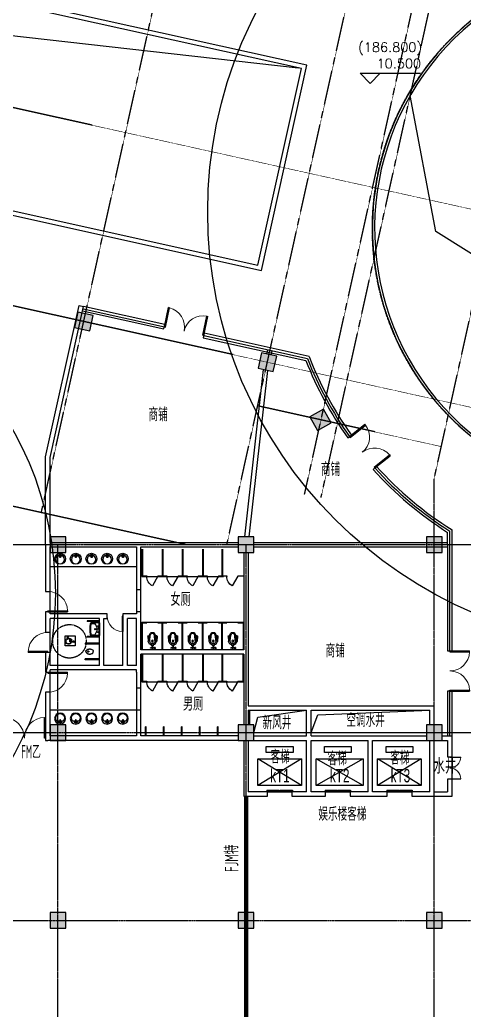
# Model space of a CAD drawing. Header units: metres. Extents: x -605703 to 859526, y 36355 to 746455.
# Drawn here: x -357912 to -338070, y 645104 to 689374 of the extents above; entities that cross this region are included whole.
import ezdxf
from ezdxf.enums import TextEntityAlignment as Align

# ---------------------------------------------------------------- set-up
doc = ezdxf.new("R2010")
doc.units = ezdxf.units.M
doc.linetypes.add('CENTER2', pattern=[2.541, 1.587, -0.318, 0.318, -0.318])
doc.linetypes.add('DASH', pattern=[0.35, 0.25, -0.1])
for name, color, linetype in [('ACS-JZ', 1, 'Continuous'), ('COLUMN', 2, 'Continuous'), ('DIM_ELEV', 3, 'Continuous'), ('DOTE', 251, 'CENTER2'), ('J-TEXT', 7, 'Continuous'), ('j-WINDOW_TEXT', 7, 'Continuous'), ('j-防火卷帘', 66, 'Continuous'), ('LVTRY', 6, 'Continuous'), ('LVTRY_WINDOW', 7, 'Continuous'), ('PUB_HATCH', 8, 'Continuous'), ('PUB_TEXT', 7, 'Continuous'), ('S-看线', 5, 'Continuous'), ('STAIR', 3, 'Continuous'), ('WALL', 2, 'Continuous'), ('WINDOW', 4, 'Continuous'), ('WINDOW_TEXT', 7, 'Continuous'), ('厨卫用具', 154, 'Continuous'), ('栏杆', 6, 'Continuous')]:
    doc.layers.add(name, color=color, linetype=linetype)
doc.styles.add('_TCH_DIM', font='simplex_.ttf', dxfattribs={"bigfont": 'GBCBIG'})
doc.styles.add('DIM_FONT', font='SIMHEI.TTF', dxfattribs={"width": 0.8})
doc.styles.add('HZ', font='rs', dxfattribs={"width": 0.8, "bigfont": 'hztxt'})
doc.styles.add('mobin', font='ros.shx', dxfattribs={"width": 0.55, "bigfont": 'hzdf2.shx'})
doc.styles.add('SIMPLEX', font='SIMPLEX.SHX')
doc.styles.add('探索者', font='tssdeng.shx', dxfattribs={"width": 0.65, "bigfont": 'tssdchn.shx'})

# ---------------------------------------------------------------- blocks, each defined once
blk = doc.blocks.new('_DBLK')
blk.add_line((-0.5, 0), (0, -0.866))
blk.add_arc((-0.5, 0), 1, 300, 0)
at = {"layer": 'WINDOW_TEXT', "style": 'SIMPLEX', "flags": 9}
blk.add_attdef('A', text='', height=1, dxfattribs=at).set_placement((0, 1.5), align=Align.MIDDLE)
blk = doc.blocks.new('_E118GRJ')
for p, q in [((0, 20), (1, 20)), ((0, -20), (0, 20)), ((10, 11), (10, -11)), ((10, 10), (45, 10)), ((45, 12), (45, -12)), ((88, 12), (88, -12)), ((93, 8), (88, 8)), ((93, 8), (93, -8)), ((93, 3), (98, 3)), ((98, 3), (98, -3)), ((237, -48), (237, 1)), ((247, 19), (363, 83)), ((597, 101), (375, 87)), ((393, 6), (393, 60)), ((401, 5), (616, -13)), ((403, 5), (403, 60)), ((413, 4), (413, 61)), ((423, 3), (423, 61)), ((433, 3), (433, 63)), ((443, 2), (443, 63)), ((453, 1), (453, 64)), ((463, 0), (463, 64)), ((472, -1), (472, 65)), ((482, -2), (482, 65)), ((492, -3), (492, 66)), ((502, -3), (502, 66)), ((512, -4), (512, 67)), ((522, -5), (522, 67)), ((532, -6), (532, 68)), ((542, -7), (542, 68)), ((552, -8), (552, 70)), ((562, -8), (562, 70)), ((572, -9), (572, 71)), ((582, -10), (582, 71)), ((592, -11), (592, 72)), ((602, -12), (602, 72)), ((613, 86), (625, 31)), ((625, 31), (729, -19)), ((0, -20), (1, -20)), ((10, -10), (45, -10)), ((62, -142), (58, -194)), ((59, -24), (59, -90)), ((72, -142), (76, -194)), ((75, -24), (75, -90)), ((187, -98), (84, -98)), ((187, -118), (84, -118)), ((93, -8), (88, -8)), ((93, -3), (98, -3)), ((187, -68), (217, -68)), ((187, -148), (217, -148)), ((237, -217), (237, -168)), ((247, -234), (363, -299)), ((597, -317), (375, -303)), ((393, -222), (393, -276)), ((401, -221), (624, -202)), ((403, -221), (403, -276)), ((413, -220), (413, -277)), ((423, -219), (423, -277)), ((433, -219), (433, -279)), ((443, -218), (443, -279)), ((453, -217), (453, -280)), ((463, -216), (463, -280)), ((472, -215), (472, -281)), ((482, -214), (482, -281)), ((492, -213), (492, -282)), ((502, -213), (502, -282)), ((512, -212), (512, -283)), ((522, -211), (522, -283)), ((532, -210), (532, -284)), ((542, -209), (542, -284)), ((552, -208), (552, -286)), ((562, -208), (562, -286)), ((572, -207), (572, -287)), ((582, -206), (582, -287)), ((592, -205), (592, -288)), ((602, -204), (602, -288)), ((613, -302), (625, -247)), ((624, -202), (700, -171)), ((625, -247), (729, -197)), ((631, -17), (700, -45))]:
    blk.add_line(p, q)
for centre, radius in [((67, -108), 20), ((67, -108), 6), ((382, -108), 40)]:
    blk.add_circle(centre, radius)
for centre, radius, start, end in [((1, 11), 9, 0, 90), ((67, -12), 32.5, 48.6927, 131.3073), ((257, 1), 20, 119.1589, 180), ((381, -108), 115, 80.2296, 279.7704), ((377, 57), 30, 93.7542, 119.1589), ((398, 60), 5, 0, 180), ((418, 61), 5, 0, 180), ((438, 63), 5, 0, 180), ((458, 64), 5, 0, 180), ((477, 65), 5, 0, 180), ((497, 66), 5, 0, 180), ((517, 67), 5, 0, 180), ((537, 68), 5, 0, 180), ((557, 70), 5, 0, 180), ((577, 71), 5, 0, 180), ((597, 72), 5, 0, 180), ((596, 84), 17, 6.5831, 85.5339), ((1, -11), 9, 270, 0), ((43, -29), 17.4, 19.9961, 80.5827), ((67, -53), 36.3, 72.7457, 107.2543), ((67, -133), 10, 137.6074, 238.5244), ((67, -100), 32, 252.3978, 287.6022), ((67, -103), 32, 251.8128, 288.1872), ((67, -189), 9.7, 207.3886, 332.6114), ((67, -133), 10, 301.4756, 42.3926), ((91, -29), 17.4, 99.4173, 160.0039), ((187, -108), 40, 90, 162.0339), ((187, -108), 40, 197.9661, 270), ((187, -108), 30, 202.9585, 157.0415), ((187, -108), 10, 272.2369, 87.7631), ((217, -48), 20, 270, 0), ((217, -168), 20, 0, 90), ((257, -217), 20, 180, 240.8411), ((377, -273), 30, 240.8411, 266.2458), ((398, -276), 5, 180, 0), ((418, -277), 5, 180, 0), ((438, -279), 5, 180, 0), ((458, -280), 5, 180, 0), ((477, -281), 5, 180, 0), ((497, -282), 5, 180, 0), ((517, -283), 5, 180, 0), ((537, -284), 5, 180, 0), ((557, -286), 5, 180, 0), ((577, -287), 5, 180, 0), ((597, -288), 5, 180, 0), ((596, -300), 17, 274.4661, 353.4169), ((612, -63), 50, 67.8301, 85.1148), ((681, -91), 50, 4.2073, 67.8301), ((681, -125), 50, 292.1699, 355.7927), ((708, -64), 50, 11.0214, 64.3559), ((708, -152), 50, 295.6441, 348.9786), ((453, -108), 279, 355.7927, 4.2073), ((483, -108), 279, 348.9786, 11.0214)]:
    blk.add_arc(centre, radius, start, end)
at = {"linetype": 'Continuous', "style": 'DIM_FONT', "width": 0.8, "flags": 9}
for tag in ['XSIZE', 'YSIZE']:
    blk.add_attdef(tag, (0, 0), '', height=0.5, dxfattribs=at)
blk = doc.blocks.new('M_E33IEP')
for p, q in [((44, -21), (44, 20)), ((44, 20), (194, 20)), ((135, 135), (135, 20)), ((194, 20), (194, -21)), ((194, -21), (44, -21)), ((135, -21), (135, -144))]:
    blk.add_line(p, q)
for centre, radius in [((248, -5), 246), ((106, 56), 26.7), ((105, -55), 26.7)]:
    blk.add_circle(centre, radius)
blk.add_arc((274, -5), 197, 225.2527, 134.7473)
at = {"style": 'DIM_FONT', "width": 0.8, "flags": 9}
for tag in ['XSIZE', 'YSIZE']:
    blk.add_attdef(tag, (0, 0), '', height=0.5, dxfattribs=at)
at = {"width": 0.8, "flags": 9}
for tag in ['YSIZE', 'XSIZE']:
    blk.add_attdef(tag, (2, -251), '', height=150, dxfattribs=at)
blk = doc.blocks.new('_LV1')
for p, q in [((-280, 0), (280, 0)), ((-280, 0), (-280, -361)), ((280, 0), (280, -361)), ((-280, -29), (280, -29)), ((-251, -356), (-251, -214)), ((0, -29), (-90, -29)), ((-90, -29), (90, -29)), ((251, -356), (251, -215))]:
    blk.add_line(p, q)
for centre, radius in [((-139, -69), 15), ((1, -182), 24.9), ((0, -57), 8), ((139, -69), 15)]:
    blk.add_circle(centre, radius)
for centre, radius, start, end in [((-224, -361), 56, 180, 263.481), ((-223, -214), 28, 133.1543, 180), ((-223, -356), 28, 180, 263.4984), ((0, -452), 354, 46.7581, 133.1543), ((0, 1600), 2029, 263.481, 276.519), ((0, 1600), 1997, 263.4984, 276.5122), ((223, -356), 28, 276.5122, 0), ((224, -361), 56, 276.519, 0), ((223, -215), 28, 0, 46.7581)]:
    blk.add_arc(centre, radius, start, end)
blk = doc.blocks.new('fdas66')
at = {"layer": '厨卫用具'}
for p, q in [((59618, -159562), (59618, -160112)), ((59648, -159562), (59648, -160112)), ((60318, -159562), (60318, -160113)), ((60348, -159562), (60348, -160113)), ((59618, -160112), (59648, -160112)), ((60318, -160113), (60348, -160113))]:
    blk.add_line(p, q, dxfattribs=at)
blk.add_blockref('_LV1', (59982, -159562), dxfattribs=at)
blk = doc.blocks.new('M_E13')
for p, q in [((-572, 18), (-536, 18)), ((-572, 18), (-572, 18)), ((-536, -22), (-572, -21))]:
    blk.add_line(p, q)
at = {"const_width": 1.5}
for points in [[(-715, 0, -0.037932), (-709, 28, -0.057502), (-702, 46, -0.011128), (-686, 72, -0.047419), (-682, 78, -0.013557), (-669, 92, -0.010422), (-651, 109, -0.006492), (-632, 126, -0.010986), (-621, 135, -0.031118), (-607, 144, -0.031821), (-592, 152, -0.025304), (-572, 159, -0.028493), (-555, 164), (-520, 171), (-500, 175, -0.104917), (-492, 175, 0.047512), (-474, 173, 0.018859), (-460, 173, -0.025251), (-449, 173, -0.024361), (-434, 171, -0.018727), (-416, 168, -0.011084), (-401, 164, -0.017664), (-391, 161, -0.012553), (-375, 154, -0.012341), (-358, 147), (-320, 128, -0.005054), (-308, 122, -0.002567), (-285, 110)], [(-715, 0, 0.037932), (-709, -28, 0.057502), (-702, -46, 0.011128), (-686, -72, 0.047419), (-682, -78, 0.013557), (-669, -92, 0.010422), (-651, -109, 0.006492), (-632, -126, 0.010986), (-621, -135, 0.031118), (-607, -144, 0.031821), (-592, -152, 0.025304), (-572, -159, 0.028493), (-555, -164), (-520, -171), (-500, -175, 0.104917), (-492, -175, -0.047512), (-474, -173, -0.018859), (-460, -173, 0.025251), (-449, -173, 0.024361), (-434, -171, 0.018727), (-416, -168, 0.011084), (-401, -164, 0.017664), (-391, -161, 0.012553), (-375, -154, 0.012341), (-358, -147), (-320, -128, 0.005054), (-308, -122, 0.002567), (-285, -110)], [(-155, 240, 0.414214), (-220, 175, 0.414214)], [(-220, -175, 0.414214), (-155, -240, 0.414214)]]:
    blk.add_lwpolyline(points, format="xyb", dxfattribs=at)
for points in [[(-672, -1, -0.054114), (-666, 25, -0.08891), (-658, 39, -0.006714), (-643, 55, -0.014531), (-636, 63, -0.010713), (-618, 80, -0.017575), (-606, 90, -0.037222), (-591, 100, -0.034599), (-573, 109, -0.02298), (-556, 115, -0.023613), (-539, 119, -0.014842), (-522, 122, -0.012533), (-502, 125, -0.021838), (-477, 126, -0.029407), (-459, 125, -0.029465), (-436, 121, -0.031881), (-416, 114), (-371, 97), (-337, 83, -0.135973), (-324, 73, -0.099517), (-314, 52, -0.016651), (-311, 40, -0.010977), (-308, 20, -0.015331), (-308, 12, -0.010106), (-307, -1)], [(-672, -1, 0.054114), (-666, -26, 0.08891), (-658, -40, 0.006714), (-643, -57, 0.014531), (-636, -64, 0.010713), (-618, -82, 0.017575), (-606, -92, 0.037222), (-591, -102, 0.034599), (-573, -111, 0.02298), (-556, -117, 0.023613), (-539, -121, 0.014842), (-522, -124, 0.012533), (-502, -126, 0.021838), (-477, -127, 0.029407), (-459, -126, 0.029465), (-436, -122, 0.031881), (-416, -116), (-371, -99), (-337, -85, 0.135973), (-324, -75, 0.099517), (-314, -54, 0.016651), (-311, -41, 0.010977), (-308, -21, 0.015331), (-308, -13, 0.010106), (-307, -1)]]:
    blk.add_lwpolyline(points, format="xyb")
for points in [[(-220, 110), (-285, 110)], [(-220, 175), (-220, -175)], [(0, 240), (-155, 240)], [(0, -240), (0, 240)], [(-285, -110), (-220, -110)], [(-155, -240), (0, -240)]]:
    blk.add_lwpolyline(points, dxfattribs=at)
for centre, radius, start, end in [((-549, -3), 33.2, 100.0495, 259.9505), ((-536, -2), 20, 270, 90)]:
    blk.add_arc(centre, radius, start, end)
at = {"width": 0.8, "flags": 9}
for tag in ['XSIZE', 'YSIZE']:
    blk.add_attdef(tag, (0, 0), '', height=0.5, dxfattribs=at)
blk = doc.blocks.new('dfsa9')
at = {"layer": '厨卫用具'}
for p, q in [((59287, -159362), (59287, -158732)), ((59287, -158732), (59327, -158732)), ((59327, -159362), (59327, -158732)), ((59991, -159362), (59991, -158732)), ((60031, -158732), (59991, -158732)), ((60031, -159362), (60031, -158732))]:
    blk.add_line(p, q, dxfattribs=at)
at = {"layer": '厨卫用具', "extrusion": (0, 0, -1), "xscale": 0.9000000059604645, "yscale": 0.9000000059604645, "zscale": -0.9, "rotation": 270}
blk.add_blockref('M_E13', (-59659, -159362), dxfattribs=at)
blk = doc.blocks.new('A1149D1')
at = {"layer": '厨卫用具'}
for p, q in [((-0.158, 0.387), (-0.101, -0.027)), ((-0.155, 0.118), (-0.149, 0.077)), ((-0.091, 0.281), (-0.073, 0.154)), ((0.15, 0.154), (-0.073, 0.154)), ((-0.067, 0.113), (0.15, 0.113)), ((-0.067, 0.113), (-0.056, 0.028)), ((0.23, 0.028), (-0.056, 0.028)), ((0.15, 0.113), (0.15, 0.154)), ((0.294, -0.229), (0.23, 0.028)), ((-0.101, -0.027), (0.191, -0.027)), ((0.187, -0.17), (0.21, -0.254)), ((0.191, -0.027), (0.264, -0.291)), ((0.264, -0.291), (0.4, -0.25)), ((0.385, -0.202), (0.294, -0.229)), ((0.4, -0.25), (0.385, -0.202))]:
    blk.add_line(p, q, dxfattribs=at)
at = {"layer": '厨卫用具', "flags": 128}
blk.add_lwpolyline([(0.5, -0.5), (0.5, 0.5), (-0.5, 0.5), (-0.5, -0.5)], close=True, dxfattribs=at)
at = {"layer": '厨卫用具'}
for centre, radius, start, end in [((-0.059, -0.152), 0.287, 109.54964, 339.27648), ((-0.059, -0.152), 0.246, 111.53299, 355.78936), ((-0.08, 0.362), 0.0821, 262.49919, 162.05611)]:
    blk.add_arc(centre, radius, start, end, dxfattribs=at)
blk = doc.blocks.new('$DorLib2D$00000002')
at = {"color": 0}
for p, q in [((-0.5, 0), (-0.5, 0.4875)), ((-0.475, 0.4875), (-0.5, 0.4875)), ((-0.475, 0), (-0.475, 0.4875)), ((0.475, 0), (0.475, 0.4875)), ((0.475, 0.4875), (0.5, 0.4875)), ((0.5, 0), (0.5, 0.4875)), ((-0.5, 0), (-0.475, 0)), ((0.5, 0), (0.475, 0))]:
    blk.add_line(p, q, dxfattribs=at)
at = {"color": 0, "lineweight": 13}
for centre, start, end in [((-0.4875, 0), 0, 88.53072), ((0.4875, 0), 91.46928, 180)]:
    blk.add_arc(centre, 0.4875, start, end, dxfattribs=at)
blk = doc.blocks.new('$DorLib2D$00000001')
for p, q in [((0.45, 0.975), (0.5, 0.975)), ((0.45, 0), (0.45, 0.975)), ((0.5, 0), (0.5, 0.975)), ((0.5, 0), (0.45, 0))]:
    blk.add_line(p, q)
at = {"lineweight": 13}
blk.add_arc((0.475, 0), 0.975, 91.4693, 180, dxfattribs=at)
blk = doc.blocks.new('$TCHSYS$LDOR22D')
for p, q in [((-0.517, 0.833), (-0.017, 0.833)), ((-0.517, 0.833), (-0.517, 0.667)), ((-0.017, 0.833), (-0.017, 0.667)), ((0.017, 0.833), (0.017, 0.667)), ((0.017, 0.833), (0.517, 0.833)), ((0.517, 0.833), (0.517, 0.667)), ((-0.517, 0.667), (-0.017, 0.667)), ((-0.5, 0.5), (0.5, 0.5)), ((0.017, 0.667), (0.517, 0.667))]:
    blk.add_line(p, q)
blk = doc.blocks.new('$DorLib2D$00000004')
for p, q in [((-0.485, 0), (-0.485, 0.485)), ((0.485, 0), (0.485, 0.485))]:
    blk.add_line(p, q)
at = {"lineweight": 13}
for centre, start, end in [((-0.485, 0), 0, 90), ((0.485, 0), 90, 180)]:
    blk.add_arc(centre, 0.485, start, end, dxfattribs=at)
blk = doc.blocks.new('_FZH')
blk.add_lwpolyline([(-0.5, -0.5), (0.5, -0.5), (0.5, 0.5), (-0.5, 0.5)], close=True)
at = {"layer": 'PUB_HATCH'}
blk.add_solid([(-0.5, -0.5), (0.5, -0.5), (-0.5, 0.5), (0.5, 0.5)], dxfattribs=at)

msp = doc.modelspace()

# ---------------------------------------------------------------- linework, layer by layer
at = {"ltscale": 4, "extrusion": (-1.1827e-23, -1.32164e-09, 1), "elevation": 0}
for points in [[(-370221, 683499), (-364228, 689339), (-345477, 687232)], [(-323959, 670269), (-339343, 679917), (-340476, 685996)]]:
    msp.add_lwpolyline(points, dxfattribs=at)
at = {"layer": 'ACS-JZ', "ltscale": 4, "extrusion": (-1.1827e-23, -1.32164e-09, 1)}
for centre, radius in [((-330056, 680790, 0), 19466), ((-371312, 663740, 0), 14988)]:
    msp.add_circle(centre, radius, dxfattribs=at)
at = {"layer": 'DIM_ELEV', "extrusion": (-1.1827e-23, -1.32164e-09, 1)}
for p, q in [((-342269, 686534, 0), (-342719, 686984, 0)), ((-342719, 686984, 0), (-340019, 686984, 0)), ((-342269, 686534, 0), (-341819, 686984, 0))]:
    msp.add_line(p, q, dxfattribs=at)
at = {"layer": 'DOTE', "extrusion": (-1.1827e-23, -1.32164e-09, 1)}
for p, q in [((-356953, 667344, 0), (-346565, 714205, 0)), ((-348666, 665916, 0), (-338185, 713195, 0)), ((-345194, 668177, 0), (-335354, 712567, 0)), ((-344462, 668015, 0), (-334621, 712405, 0)), ((-339409, 668859, 0), (-329984, 711377, 0)), ((-328584, 678878, 0), (-466551, 709463, 0)), ((-315870, 667199, 0), (-465168, 700296, 0)), ((-350509, 665916, 0), (-463697, 691008, 0)), ((-339090, 670298, 0), (-347291, 672116, 0)), ((-339409, 610233, 0), (-339409, 668859, 0)), ((-506293, 665916, 0), (-321459, 665916, 0)), ((-356209, 610233, 0), (-356209, 665916, 0)), ((-347809, 610233, 0), (-347809, 665916, 0)), ((-527301, 657516, 0), (-321459, 657516, 0)), ((-540030, 649116, 0), (-321459, 649116, 0))]:
    msp.add_line(p, q, dxfattribs=at)
msp.add_circle((-330169, 680048, 0), 12000, dxfattribs=at)
at = {"layer": 'j-防火卷帘', "linetype": 'DASH', "extrusion": (-1.1827e-23, -1.32164e-09, 1), "const_width": 200, "elevation": 0}
msp.add_lwpolyline([(-347809, 654666), (-347809, 642766)], dxfattribs=at)
at = {"layer": 'LVTRY', "extrusion": (-1.1827e-23, -1.32164e-09, 1)}
for p, q in [((-352458, 665716, 0), (-352458, 664486, 0)), ((-352428, 665716, 0), (-352428, 664516, 0)), ((-351558, 665716, 0), (-351558, 664516, 0)), ((-351528, 665716, 0), (-351528, 664516, 0)), ((-350658, 665716, 0), (-350658, 664486, 0)), ((-350628, 665716, 0), (-350628, 664516, 0)), ((-349758, 665716, 0), (-349758, 664516, 0)), ((-349728, 665716, 0), (-349728, 664516, 0)), ((-348888, 665716, 0), (-348888, 664516, 0)), ((-348858, 665716, 0), (-348858, 664516, 0)), ((-352694, 664916, 0), (-356559, 664916, 0)), ((-352428, 664516, 0), (-352243, 664516, 0)), ((-352243, 664516, 0), (-352243, 664486, 0)), ((-351743, 664516, 0), (-351558, 664516, 0)), ((-351743, 664516, 0), (-351743, 664486, 0)), ((-351528, 664516, 0), (-351343, 664516, 0)), ((-351343, 664516, 0), (-351343, 664486, 0)), ((-350843, 664516, 0), (-350658, 664516, 0)), ((-350843, 664516, 0), (-350843, 664486, 0)), ((-350628, 664516, 0), (-350443, 664516, 0)), ((-350443, 664516, 0), (-350443, 664486, 0)), ((-349943, 664516, 0), (-349758, 664516, 0)), ((-349943, 664516, 0), (-349943, 664486, 0)), ((-349728, 664516, 0), (-349543, 664516, 0)), ((-349543, 664516, 0), (-349543, 664486, 0)), ((-349043, 664516, 0), (-348810, 664516, 0)), ((-349043, 664516, 0), (-349043, 664486, 0)), ((-348858, 664516, 0), (-348673, 664516, 0)), ((-348673, 664516, 0), (-348673, 664486, 0)), ((-348173, 664516, 0), (-348173, 664486, 0)), ((-348173, 664516, 0), (-347940, 664516, 0)), ((-352458, 664486, 0), (-350628, 664486, 0)), ((-352458, 664486, 0), (-352243, 664486, 0)), ((-351743, 664486, 0), (-351343, 664486, 0)), ((-350658, 664486, 0), (-348810, 664486, 0)), ((-350658, 664486, 0), (-350443, 664486, 0)), ((-349943, 664486, 0), (-349543, 664486, 0)), ((-352458, 661216, 0), (-352458, 662446, 0)), ((-352458, 662446, 0), (-352243, 662446, 0)), ((-352458, 662446, 0), (-347909, 662446, 0)), ((-352428, 661216, 0), (-352428, 662416, 0)), ((-352428, 662416, 0), (-352243, 662416, 0)), ((-352243, 662416, 0), (-352243, 662446, 0)), ((-351743, 662416, 0), (-351743, 662446, 0)), ((-351743, 662446, 0), (-351343, 662446, 0)), ((-351743, 662416, 0), (-351558, 662416, 0)), ((-351558, 661216, 0), (-351558, 662416, 0)), ((-351528, 661216, 0), (-351528, 662416, 0)), ((-351528, 662416, 0), (-351343, 662416, 0)), ((-351343, 662416, 0), (-351343, 662446, 0)), ((-350843, 662416, 0), (-350843, 662446, 0)), ((-350843, 662416, 0), (-350658, 662416, 0)), ((-350658, 661216, 0), (-350658, 662446, 0)), ((-350658, 662446, 0), (-350443, 662446, 0)), ((-350628, 661216, 0), (-350628, 662416, 0)), ((-350628, 662416, 0), (-350443, 662416, 0)), ((-350443, 662416, 0), (-350443, 662446, 0)), ((-349943, 662416, 0), (-349943, 662446, 0)), ((-349943, 662446, 0), (-349543, 662446, 0)), ((-349943, 662416, 0), (-349758, 662416, 0)), ((-349758, 661216, 0), (-349758, 662416, 0)), ((-349728, 661216, 0), (-349728, 662416, 0)), ((-349728, 662416, 0), (-349543, 662416, 0)), ((-349543, 662416, 0), (-349543, 662446, 0)), ((-349043, 662416, 0), (-349043, 662446, 0)), ((-349043, 662416, 0), (-348810, 662416, 0)), ((-348888, 661216, 0), (-348888, 662416, 0)), ((-348858, 662416, 0), (-348673, 662416, 0)), ((-348858, 661216, 0), (-348858, 662416, 0)), ((-348673, 662416, 0), (-348673, 662446, 0)), ((-348173, 662416, 0), (-348173, 662446, 0)), ((-348173, 662416, 0), (-347940, 662416, 0)), ((-347940, 662416, 0), (-347940, 661216, 0)), ((-352458, 661016, 0), (-352458, 659786, 0)), ((-352428, 661016, 0), (-352428, 659816, 0)), ((-351558, 661016, 0), (-351558, 659816, 0)), ((-351528, 661016, 0), (-351528, 659816, 0)), ((-350658, 661016, 0), (-350658, 659786, 0)), ((-350628, 661016, 0), (-350628, 659816, 0)), ((-349758, 661016, 0), (-349758, 659816, 0)), ((-349728, 661016, 0), (-349728, 659816, 0)), ((-348888, 661016, 0), (-348888, 659816, 0)), ((-348858, 661016, 0), (-348858, 659816, 0)), ((-347940, 659816, 0), (-347940, 661016, 0)), ((-352458, 659786, 0), (-350628, 659786, 0)), ((-352458, 659786, 0), (-352243, 659786, 0)), ((-352428, 659816, 0), (-352243, 659816, 0)), ((-352243, 659816, 0), (-352243, 659786, 0)), ((-351743, 659816, 0), (-351558, 659816, 0)), ((-351743, 659816, 0), (-351743, 659786, 0)), ((-351743, 659786, 0), (-351343, 659786, 0)), ((-351528, 659816, 0), (-351343, 659816, 0)), ((-351343, 659816, 0), (-351343, 659786, 0)), ((-350843, 659816, 0), (-350658, 659816, 0)), ((-350843, 659816, 0), (-350843, 659786, 0)), ((-350658, 659786, 0), (-347909, 659786, 0)), ((-350658, 659786, 0), (-350443, 659786, 0)), ((-350628, 659816, 0), (-350443, 659816, 0)), ((-350443, 659816, 0), (-350443, 659786, 0)), ((-349943, 659816, 0), (-349758, 659816, 0)), ((-349943, 659816, 0), (-349943, 659786, 0)), ((-349943, 659786, 0), (-349543, 659786, 0)), ((-349728, 659816, 0), (-349543, 659816, 0)), ((-349543, 659816, 0), (-349543, 659786, 0)), ((-349043, 659816, 0), (-348810, 659816, 0)), ((-349043, 659816, 0), (-349043, 659786, 0)), ((-348858, 659816, 0), (-348673, 659816, 0)), ((-348673, 659816, 0), (-348673, 659786, 0)), ((-348173, 659816, 0), (-348173, 659786, 0)), ((-348173, 659816, 0), (-347940, 659816, 0)), ((-352709, 658516, 0), (-356559, 658516, 0))]:
    msp.add_line(p, q, dxfattribs=at)
at = {"layer": 'LVTRY', "linetype": 'ByBlock', "extrusion": (-1.1827e-23, -1.32164e-09, 1)}
for p, q in [((-352271, 657766, 0), (-352301, 657766, 0)), ((-352301, 657366, 0), (-352301, 657766, 0)), ((-352271, 657766, 0), (-352301, 657766, 0)), ((-352301, 657366, 0), (-352301, 657766, 0)), ((-352271, 657366, 0), (-352271, 657766, 0)), ((-352271, 657366, 0), (-352271, 657766, 0)), ((-351471, 657766, 0), (-351501, 657766, 0)), ((-351501, 657366, 0), (-351501, 657766, 0)), ((-351471, 657766, 0), (-351501, 657766, 0)), ((-351501, 657366, 0), (-351501, 657766, 0)), ((-351471, 657366, 0), (-351471, 657766, 0)), ((-351471, 657366, 0), (-351471, 657766, 0)), ((-350656, 657766, 0), (-350686, 657766, 0)), ((-350686, 657366, 0), (-350686, 657766, 0)), ((-350656, 657366, 0), (-350656, 657766, 0)), ((-349856, 657766, 0), (-349886, 657766, 0)), ((-349886, 657366, 0), (-349886, 657766, 0)), ((-349856, 657766, 0), (-349886, 657766, 0)), ((-349886, 657366, 0), (-349886, 657766, 0)), ((-349856, 657366, 0), (-349856, 657766, 0)), ((-349856, 657366, 0), (-349856, 657766, 0)), ((-349086, 657366, 0), (-349086, 657766, 0)), ((-349056, 657766, 0), (-349086, 657766, 0)), ((-349086, 657366, 0), (-349086, 657766, 0)), ((-349056, 657766, 0), (-349086, 657766, 0)), ((-349056, 657366, 0), (-349056, 657766, 0)), ((-349056, 657366, 0), (-349056, 657766, 0))]:
    msp.add_line(p, q, dxfattribs=at)
at = {"layer": 'S-看线', "ltscale": 4, "extrusion": (-1.1827e-23, -1.32164e-09, 1)}
for p, q in [((-347634, 657866, 0), (-347634, 658516, 0)), ((-347459, 657516, 0), (-345109, 657516, 0)), ((-344909, 657516, 0), (-339759, 657516, 0))]:
    msp.add_line(p, q, dxfattribs=at)
at = {"layer": 'S-看线', "ltscale": 4, "extrusion": (-1.1827e-23, -1.32164e-09, 1), "elevation": 0}
for points in [[(-347459, 657516), (-347282, 658198), (-345109, 658516)], [(-344909, 657516), (-344601, 658308), (-339609, 658516)]]:
    msp.add_lwpolyline(points, dxfattribs=at)
at = {"layer": 'STAIR', "extrusion": (-1.1827e-23, -1.32164e-09, 1)}
for p, q in [((-346909, 656616, 0), (-346909, 656891, 0)), ((-346909, 656891, 0), (-345709, 656891, 0)), ((-345709, 656616, 0), (-346909, 656616, 0)), ((-345709, 656891, 0), (-345709, 656616, 0)), ((-344309, 656616, 0), (-344309, 656891, 0)), ((-344309, 656891, 0), (-343109, 656891, 0)), ((-343109, 656616, 0), (-344309, 656616, 0)), ((-343109, 656891, 0), (-343109, 656616, 0)), ((-341559, 656616, 0), (-341559, 656891, 0)), ((-341559, 656891, 0), (-340359, 656891, 0)), ((-340359, 656616, 0), (-341559, 656616, 0)), ((-340359, 656891, 0), (-340359, 656616, 0)), ((-347284, 655141, 0), (-347284, 656341, 0)), ((-347284, 656341, 0), (-345334, 656341, 0)), ((-345334, 656341, 0), (-347284, 655141, 0)), ((-345334, 655141, 0), (-347284, 656341, 0)), ((-345334, 656341, 0), (-345334, 655141, 0)), ((-344684, 655141, 0), (-344684, 656341, 0)), ((-344684, 656341, 0), (-342584, 656341, 0)), ((-342584, 656341, 0), (-344684, 655141, 0)), ((-342584, 655141, 0), (-344684, 656341, 0)), ((-342584, 656341, 0), (-342584, 655141, 0)), ((-341934, 655141, 0), (-341934, 656341, 0)), ((-341934, 656341, 0), (-339984, 656341, 0)), ((-339984, 656341, 0), (-341934, 655141, 0)), ((-339984, 655141, 0), (-341934, 656341, 0)), ((-339984, 656341, 0), (-339984, 655141, 0)), ((-345334, 655141, 0), (-347284, 655141, 0)), ((-342584, 655141, 0), (-344684, 655141, 0)), ((-339984, 655141, 0), (-341934, 655141, 0))]:
    msp.add_line(p, q, dxfattribs=at)
at = {"layer": 'WALL', "extrusion": (-1.1827e-23, -1.32164e-09, 1)}
for p, q in [((-356759, 669834, 0), (-355260, 676597, 0)), ((-356559, 669812, 0), (-355065, 676554, 0)), ((-355260, 676597, 0), (-355065, 676554, 0)), ((-346880, 674432, 0), (-346837, 674627, 0)), ((-346837, 674627, 0), (-346642, 674584, 0)), ((-346685, 674389, 0), (-346642, 674584, 0)), ((-347871, 666266, 0), (-347033, 673744, 0)), ((-347670, 666266, 0), (-346836, 673705, 0)), ((-347033, 673744, 0), (-347032, 673749, 0)), ((-356759, 665916, 0), (-356759, 669834, 0)), ((-356559, 666016, 0), (-356559, 669812, 0)), ((-356759, 665916, 0), (-356759, 663816, 0)), ((-356559, 666016, 0), (-352609, 666016, 0)), ((-352609, 666016, 0), (-348159, 666016, 0)), ((-347459, 666016, 0), (-338809, 666016, 0)), ((-356559, 663816, 0), (-356559, 665816, 0)), ((-356559, 665816, 0), (-352709, 665816, 0)), ((-352709, 665816, 0), (-352709, 663916, 0)), ((-352509, 665816, 0), (-348159, 665816, 0)), ((-352509, 663916, 0), (-352509, 665816, 0)), ((-347909, 665566, 0), (-347909, 661216, 0)), ((-347709, 665566, 0), (-347709, 661116, 0)), ((-347459, 665816, 0), (-338809, 665816, 0)), ((-356759, 663816, 0), (-356559, 663816, 0)), ((-352709, 663916, 0), (-352509, 663916, 0)), ((-356559, 662916, 0), (-356759, 662916, 0)), ((-356759, 662916, 0), (-356759, 662716, 0)), ((-356559, 662816, 0), (-356559, 662916, 0)), ((-354259, 662816, 0), (-356559, 662816, 0)), ((-354009, 662816, 0), (-354259, 662816, 0)), ((-354009, 662616, 0), (-354009, 662816, 0)), ((-353209, 662816, 0), (-353309, 662816, 0)), ((-353309, 662816, 0), (-353309, 662616, 0)), ((-352709, 662816, 0), (-353209, 662816, 0)), ((-352509, 662916, 0), (-352709, 662916, 0)), ((-352709, 662916, 0), (-352709, 662816, 0)), ((-352509, 662716, 0), (-352509, 662916, 0)), ((-356759, 662716, 0), (-356759, 661995, 0)), ((-356559, 661995, 0), (-356559, 662616, 0)), ((-354359, 662616, 0), (-356559, 662616, 0)), ((-354359, 660516, 0), (-354359, 662616, 0)), ((-354159, 660516, 0), (-354159, 662616, 0)), ((-354159, 662616, 0), (-354009, 662616, 0)), ((-353309, 660516, 0), (-353309, 662616, 0)), ((-352709, 662616, 0), (-353109, 662616, 0)), ((-353109, 660516, 0), (-353109, 662616, 0)), ((-352709, 661116, 0), (-352709, 662616, 0)), ((-352509, 661216, 0), (-352509, 662716, 0)), ((-356759, 661995, 0), (-356559, 661995, 0)), ((-356559, 661095, 0), (-356759, 661095, 0)), ((-356759, 661095, 0), (-356759, 660416, 0)), ((-356559, 660516, 0), (-356559, 661095, 0)), ((-352709, 660516, 0), (-352709, 661116, 0)), ((-347909, 661216, 0), (-352509, 661216, 0)), ((-347909, 661016, 0), (-352509, 661016, 0)), ((-352509, 660416, 0), (-352509, 661016, 0)), ((-347909, 661016, 0), (-347909, 658616, 0)), ((-347709, 661116, 0), (-347709, 658716, 0)), ((-354359, 660516, 0), (-356559, 660516, 0)), ((-353309, 660516, 0), (-354159, 660516, 0)), ((-352709, 660516, 0), (-353109, 660516, 0)), ((-356759, 660416, 0), (-356759, 660216, 0)), ((-356759, 660216, 0), (-356559, 660216, 0)), ((-354259, 660316, 0), (-356559, 660316, 0)), ((-356559, 660216, 0), (-356559, 660316, 0)), ((-353209, 660316, 0), (-354259, 660316, 0)), ((-352709, 660316, 0), (-353209, 660316, 0)), ((-352709, 660216, 0), (-352709, 660316, 0)), ((-352709, 660216, 0), (-352709, 659516, 0)), ((-352509, 660316, 0), (-352509, 660416, 0)), ((-352509, 660316, 0), (-352509, 660316, 0)), ((-352509, 660116, 0), (-352509, 660316, 0)), ((-352509, 659516, 0), (-352509, 660116, 0)), ((-352509, 660116, 0), (-352509, 660116, 0)), ((-356559, 659316, 0), (-356759, 659316, 0)), ((-356759, 659316, 0), (-356759, 657366, 0)), ((-356559, 657366, 0), (-356559, 659316, 0)), ((-352709, 659516, 0), (-352509, 659516, 0)), ((-352509, 658516, 0), (-352709, 658516, 0)), ((-352709, 658516, 0), (-352709, 657366, 0)), ((-352509, 657366, 0), (-352509, 658516, 0)), ((-347909, 658616, 0), (-347909, 657866, 0)), ((-347709, 658716, 0), (-345009, 658716, 0)), ((-347709, 658516, 0), (-345109, 658516, 0)), ((-347709, 658516, 0), (-347709, 657866, 0)), ((-345109, 657366, 0), (-345109, 658516, 0)), ((-345009, 658716, 0), (-339409, 658716, 0)), ((-344909, 657366, 0), (-344909, 658516, 0)), ((-344909, 658516, 0), (-339609, 658516, 0)), ((-339609, 657866, 0), (-339609, 658516, 0)), ((-339409, 657866, 0), (-339409, 658716, 0)), ((-356759, 657366, 0), (-356759, 657166, 0)), ((-356759, 657166, 0), (-356659, 657166, 0)), ((-352609, 657166, 0), (-356659, 657166, 0)), ((-352709, 657366, 0), (-356559, 657366, 0)), ((-348159, 657166, 0), (-352609, 657166, 0)), ((-348159, 657366, 0), (-352509, 657366, 0)), ((-347909, 657166, 0), (-347909, 654666, 0)), ((-347709, 657166, 0), (-347709, 654866, 0)), ((-347459, 657366, 0), (-345109, 657366, 0)), ((-347459, 657166, 0), (-345109, 657166, 0)), ((-345109, 654866, 0), (-345109, 657166, 0)), ((-344909, 657366, 0), (-342259, 657366, 0)), ((-344909, 654866, 0), (-344909, 657166, 0)), ((-344909, 657166, 0), (-342359, 657166, 0)), ((-342359, 654866, 0), (-342359, 657166, 0)), ((-342259, 657366, 0), (-339759, 657366, 0)), ((-342159, 654866, 0), (-342159, 657166, 0)), ((-342159, 657166, 0), (-339759, 657166, 0)), ((-339609, 654866, 0), (-339609, 657166, 0)), ((-339409, 654866, 0), (-339409, 657166, 0)), ((-339059, 657366, 0), (-338609, 657366, 0)), ((-339059, 657166, 0), (-338809, 657166, 0)), ((-338809, 657166, 0), (-338809, 656429, 0)), ((-338609, 656429, 0), (-338609, 657366, 0)), ((-338809, 656429, 0), (-338609, 656429, 0)), ((-338609, 655429, 0), (-338809, 655429, 0)), ((-338809, 655429, 0), (-338809, 654866, 0)), ((-338609, 654666, 0), (-338609, 655429, 0)), ((-346859, 654866, 0), (-347709, 654866, 0)), ((-346859, 654666, 0), (-346859, 654866, 0)), ((-345109, 654866, 0), (-345759, 654866, 0)), ((-345759, 654866, 0), (-345759, 654666, 0)), ((-344259, 654866, 0), (-344909, 654866, 0)), ((-344259, 654666, 0), (-344259, 654866, 0)), ((-342359, 654866, 0), (-343159, 654866, 0)), ((-343159, 654866, 0), (-343159, 654666, 0)), ((-341509, 654866, 0), (-342159, 654866, 0)), ((-341509, 654666, 0), (-341509, 654866, 0)), ((-339609, 654866, 0), (-340409, 654866, 0)), ((-340409, 654866, 0), (-340409, 654666, 0)), ((-339409, 654866, 0), (-338809, 654866, 0)), ((-347909, 654666, 0), (-346859, 654666, 0)), ((-345759, 654666, 0), (-345009, 654666, 0)), ((-345009, 654666, 0), (-344259, 654666, 0)), ((-343159, 654666, 0), (-342259, 654666, 0)), ((-342259, 654666, 0), (-341509, 654666, 0)), ((-340409, 654666, 0), (-339509, 654666, 0)), ((-339509, 654666, 0), (-338609, 654666, 0))]:
    msp.add_line(p, q, dxfattribs=at)
at = {"layer": 'WINDOW', "extrusion": (-1.1827e-23, -1.32164e-09, 1)}
for p, q in [((-355087, 676456, 0), (-351458, 675652, 0)), ((-351436, 675749, 0), (-355065, 676554, 0)), ((-355108, 676359, 0), (-351479, 675554, 0)), ((-351479, 675554, 0), (-351436, 675749, 0)), ((-349679, 675360, 0), (-349722, 675165, 0)), ((-349722, 675165, 0), (-345142, 674149, 0)), ((-349700, 675262, 0), (-345068, 674235, 0)), ((-344994, 674321, 0), (-349679, 675360, 0)), ((-343263, 670682, 0), (-343106, 670807, 0)), ((-341980, 669403, 0), (-342136, 669278, 0)), ((-338809, 665916, 0), (-338809, 666463, 0)), ((-338709, 665916, 0), (-338709, 666518, 0)), ((-338609, 665916, 0), (-338609, 666573, 0)), ((-338809, 665916, 0), (-338809, 661166, 0)), ((-338709, 661166, 0), (-338709, 665916, 0)), ((-338609, 661166, 0), (-338609, 665916, 0)), ((-356559, 662916, 0), (-356559, 663816, 0)), ((-356559, 661095, 0), (-356559, 661995, 0)), ((-338809, 661166, 0), (-338609, 661166, 0)), ((-356559, 659316, 0), (-356559, 660216, 0)), ((-338609, 659366, 0), (-338809, 659366, 0)), ((-338809, 659366, 0), (-338809, 657366, 0)), ((-338709, 657366, 0), (-338709, 659366, 0)), ((-338609, 657366, 0), (-338609, 659366, 0)), ((-338609, 655429, 0), (-338609, 656429, 0))]:
    msp.add_line(p, q, dxfattribs=at)
at = {"layer": 'WINDOW', "linetype": 'DASH', "extrusion": (-1.1827e-23, -1.32164e-09, 1)}
for p, q in [((-352709, 663916, 0), (-352709, 662916, 0)), ((-352509, 662916, 0), (-352509, 663916, 0)), ((-352709, 659516, 0), (-352709, 658516, 0)), ((-352509, 658516, 0), (-352509, 659516, 0))]:
    msp.add_line(p, q, dxfattribs=at)
at = {"layer": 'WINDOW', "extrusion": (-1.1827e-23, -1.32164e-09, 1)}
for radius, start, end in [(15841, 201.0131, 215.4788), (16041, 201.3977, 215.5195), (15941, 201.2064, 215.4993), (15841, 221.9927, 237.9642), (16041, 221.952, 237.5677), (15941, 221.9722, 237.7649)]:
    msp.add_arc((-330206, 680002, 0), radius, start, end, dxfattribs=at)
at = {"layer": '厨卫用具', "linetype": 'DASH', "extrusion": (-1.1827e-23, -1.32164e-09, 1)}
msp.add_circle((-355695, 661592, 0), 750, dxfattribs=at)
at = {"layer": '栏杆', "ltscale": 1.5, "extrusion": (-1.1827e-23, -1.32164e-09, 1), "elevation": 0}
for points in [[(-368425, 692524), (-370460, 683347), (-347126, 678174), (-345092, 687351)], [(-368273, 692285), (-370221, 683499), (-347278, 678413), (-345330, 687199)]]:
    msp.add_lwpolyline(points, close=True, dxfattribs=at)
at = {"layer": '栏杆', "ltscale": 1.5, "extrusion": (-1.1827e-23, -1.32164e-09, 1)}
for radius, start, end in [(12000, 54.149, 14.8523), (11900, 54.4986, 14.5028)]:
    msp.add_arc((-330169, 680048, 0), radius, start, end, dxfattribs=at)

# ---------------------------------------------------------------- block references
at = {"layer": 'COLUMN', "extrusion": (-1.1827e-23, -1.32164e-09, 1)}
for p, xscale, yscale, zscale, rotation in [((-355059, 675887, 0), 699.9999999999409, 700, 699.999999999928, 347.5006742852121), ((-346858, 674069, 0), 700.0000000000416, 699.9999999995343, 699.9999999996749, 347.5006742851749), ((-344484, 671494, 0), 699.9999999996959, 699.9999999990687, 699.9999999990915, 119.8373043716791), ((-347809, 657516, 0), 700.0000000004657, 700, 700, 359.9999999999619)]:
    msp.add_blockref('_FZH', p, dxfattribs=dict(at, xscale=xscale, yscale=yscale, zscale=zscale, rotation=rotation))
for p, xscale, yscale, zscale in [((-356209, 665916, 0), 700, 700, 700), ((-347809, 665916, 0), 700, 699.9999999995343, 699.9999999995343), ((-339409, 665916, 0), 700, 699.9999999995343, 699.9999999995343), ((-356209, 657516, 0), 700.0000000004657, 700, 700), ((-339409, 657516, 0), 700, 700.0000000004657, 700.0000000004657), ((-356209, 649116, 0), 700, 700, 700), ((-347809, 649116, 0), 699.9999999995343, 700, 700), ((-339409, 649116, 0), 700, 700, 700)]:
    msp.add_blockref('_FZH', p, dxfattribs=dict(at, xscale=xscale, yscale=yscale, zscale=zscale))
at = {"layer": 'LVTRY', "extrusion": (-1.1827e-23, -1.32164e-09, 1), "rotation": 270.0001267053452}
for p in [(-356109, 665528, 0), (-355409, 665528, 0), (-354709, 665528, 0), (-354009, 665528, 0), (-353309, 665528, 0)]:
    msp.add_blockref('M_E33IEP', p, dxfattribs=at)
at = {"layer": 'LVTRY', "lineweight": 0, "extrusion": (-1.1827e-23, -1.32164e-09, 1), "xscale": -1, "rotation": 269.9998733213353}
for p in [(-351885, 661225, 0), (-350965, 661225, 0), (-350085, 661225, 0), (-349165, 661225, 0), (-348295, 661225, 0)]:
    msp.add_blockref('_E118GRJ', p, dxfattribs=at)
at = {"layer": 'LVTRY', "extrusion": (-1.1827e-23, -1.32164e-09, 1), "xscale": -1, "rotation": 269.9998733213353}
for p in [(-356109, 657893, 0), (-355409, 657893, 0), (-354709, 657893, 0), (-354009, 657893, 0), (-353309, 657893, 0)]:
    msp.add_blockref('M_E33IEP', p, dxfattribs=at)
at = {"layer": 'LVTRY_WINDOW', "extrusion": (-1.1827e-23, -1.32164e-09, 1), "xscale": -499.9999999998257, "yscale": 500, "zscale": 499.9999999999999, "rotation": 359.9998732931607}
for p in [(-351993, 664501, 0), (-351093, 664501, 0), (-350193, 664501, 0), (-349293, 664501, 0), (-348423, 664501, 0), (-351993, 659801, 0), (-351093, 659801, 0), (-350193, 659801, 0), (-349293, 659801, 0), (-348423, 659801, 0)]:
    msp.add_blockref('_DBLK', p, dxfattribs=at)
at = {"layer": 'WINDOW', "extrusion": (-1.1827e-23, -1.32164e-09, 1)}
for name, p, xscale, yscale, zscale, rotation in [('$DorLib2D$00000002', (-350579, 675457, 0), -1800.000000000052, 1800, -1800, 347.5006742851962), ('$DorLib2D$00000002', (-342621, 670043, 0), -1800.000000000075, 1800, -1800, 308.7357458893662), ('$DorLib2D$00000001', (-356659, 663366, 0), -900, -900, -900, 90.00000000001855), ('$DorLib2D$00000001', (-353659, 662716, 0), -700, 700, -700, 180.0000000000381), ('$DorLib2D$00000001', (-356659, 661545, 0), -900, 900, -900, 90.00000000004445), ('$DorLib2D$00000002', (-338709, 660266, 0), 1800, -1800, 1800, 90.0000000000667), ('$DorLib2D$00000001', (-356659, 659766, 0), 900, -900, 900, 90.00000000003335), ('$DorLib2D$00000004', (-338709, 655929, 0), -1000, -1000, -1000, 90.00000000006675)]:
    msp.add_blockref(name, p, dxfattribs=dict(at, xscale=xscale, yscale=yscale, zscale=zscale, rotation=rotation))
for name, p, xscale, yscale, zscale in [('$DorLib2D$00000002', (-357709, 657266, 0), 1900, 1900, 1900), ('$TCHSYS$LDOR22D', (-346309, 654766, 0), 1100, 200, 1100), ('$TCHSYS$LDOR22D', (-343709, 654766, 0), 1100, 200, 1100), ('$TCHSYS$LDOR22D', (-340959, 654766, 0), 1100, 200, 1100)]:
    msp.add_blockref(name, p, dxfattribs=dict(at, xscale=xscale, yscale=yscale, zscale=zscale))
at = {"layer": '厨卫用具', "extrusion": (-1.1827e-23, -1.32164e-09, 1)}
for name, p, rotation in [('fdas66', (-194798, 722120, 0), 270), ('dfsa9', (-513721, 601477, 0), 90)]:
    msp.add_blockref(name, p, dxfattribs=dict(at, rotation=rotation))
at = {"layer": '厨卫用具', "extrusion": (-1.1827e-23, -1.32164e-09, 1), "xscale": -450, "yscale": 450, "zscale": 450, "rotation": 270.0000000076336}
msp.add_blockref('A1149D1', (-355669, 661618, 0), dxfattribs=at)

# ---------------------------------------------------------------- texts
at = {"layer": 'J-TEXT', "extrusion": (-1.1827e-23, -1.32164e-09, 1), "style": 'mobin'}
for s, width, p in [('商铺', 0.65, (-352164, 671429, 0)), ('商铺', 0.65, (-344468, 668982, 0)), ('商铺', 0.65, (-344258, 660871, 0)), ('新风井', 0.65, (-347073, 657654, 0)), ('空调水井', 0.55, (-343332, 657770, 0)), ('客梯', 0.65, (-346720, 656131, 0)), ('客梯', 0.65, (-344164, 656055, 0)), ('客梯', 0.65, (-341370, 656085, 0)), ('kT1', 0.65, (-346730, 655287, 0)), ('kT2', 0.65, (-344063, 655287, 0)), ('kT3', 0.65, (-341351, 655287, 0)), ('娱乐楼客梯', 0.65, (-344579, 653572, 0))]:
    msp.add_text(s, height=600, dxfattribs=dict(at, width=width)).set_placement(p)
at = {"layer": 'J-TEXT', "extrusion": (-1.1827e-23, -1.32164e-09, 1), "width": 0.65}
msp.add_text('水井', height=600, dxfattribs=at).set_placement((-339436, 655743, 0))
at = {"layer": 'j-WINDOW_TEXT', "color": 150, "extrusion": (-1.1827e-23, -1.32164e-09, 1), "style": '探索者', "width": 0.5}
msp.add_text('FM乙', height=600, dxfattribs=at).set_placement((-357849, 656357, 0))
at = {"layer": 'j-WINDOW_TEXT', "color": 150, "extrusion": (-1.1827e-23, -1.32164e-09, 1), "style": '探索者', "width": 0.6}
msp.add_text('FJM特', height=600, rotation=90, dxfattribs=at).set_placement((-348154, 651288, 0))
at = {"layer": 'PUB_TEXT', "extrusion": (-1.1827e-23, -1.32164e-09, 1), "style": '_TCH_DIM'}
for s, p in [('(186.800)', (-342804, 687937, 0)), ('10.500', (-341980, 687209, 0))]:
    msp.add_text(s, height=421.4, dxfattribs=at).set_placement(p)
at = {"layer": 'PUB_TEXT', "extrusion": (-1.1827e-23, -1.32164e-09, 1), "style": 'HZ', "width": 0.75}
for s, p in [('女厕', (-351187, 663170, 0)), ('男厕', (-350626, 658495, 0))]:
    msp.add_text(s, height=600, dxfattribs=at).set_placement(p)

doc.saveas('drawing.dxf')
